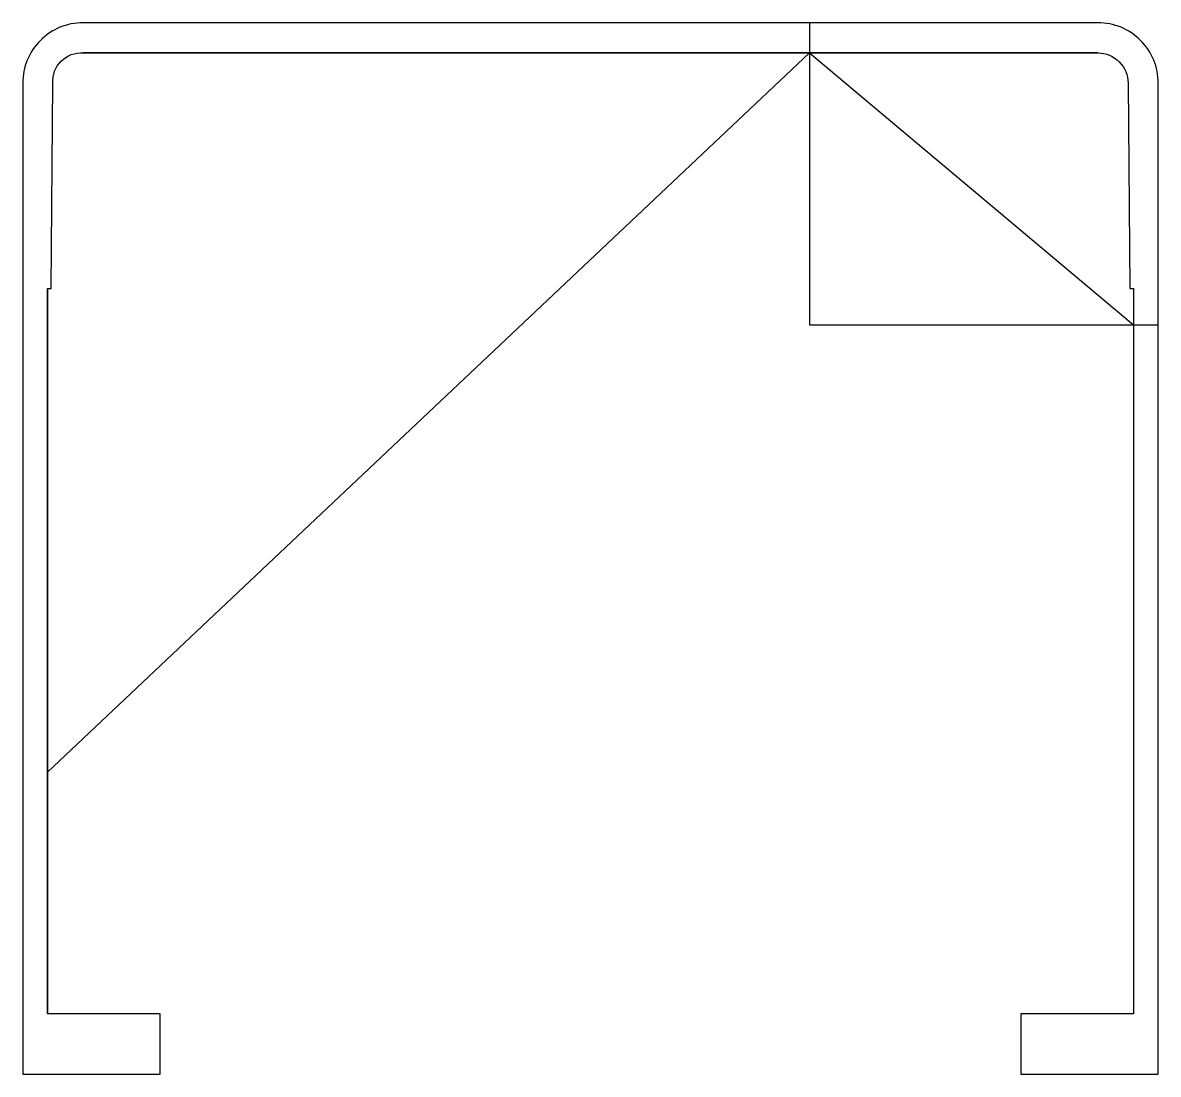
# Model space of a CAD drawing. Header units: millimetres. Extents: x 0 to 94, y 0 to 87.
import ezdxf

# ---------------------------------------------------------------- set-up
doc = ezdxf.new("R2010")
doc.units = ezdxf.units.MM
doc.layers.get('0').update_dxf_attribs({"linetype": 'CONTINUOUS'})

msp = doc.modelspace()

# ---------------------------------------------------------------- linework, layer by layer
for p, q in [((65.121, 87), (65.121, 62)), ((2.065, 25), (65.121, 84.5)), ((89, 84.5), (5, 84.5)), ((65.121, 84.5), (91.935, 62)), ((2.065, 65), (2.065, 35)), ((91.935, 65), (91.935, 62)), ((65.121, 62), (94, 62)), ((2.065, 35), (2.065, 5))]:
    msp.add_line(p, q)
msp.add_lwpolyline([(82.627, 5), (82.627, 0), (94, 0), (94, 82, 0.414214), (89, 87), (5, 87, 0.414214), (0, 82), (0, 0), (11.373, 0), (11.373, 5), (2.065, 5), (2.065, 65), (2.352, 65), (2.5, 82, -0.456632), (5, 84.5), (89, 84.5, -0.414214), (91.5, 82), (91.648, 65), (91.935, 65), (91.935, 5)], format="xyb", close=True)

doc.saveas('drawing.dxf')
